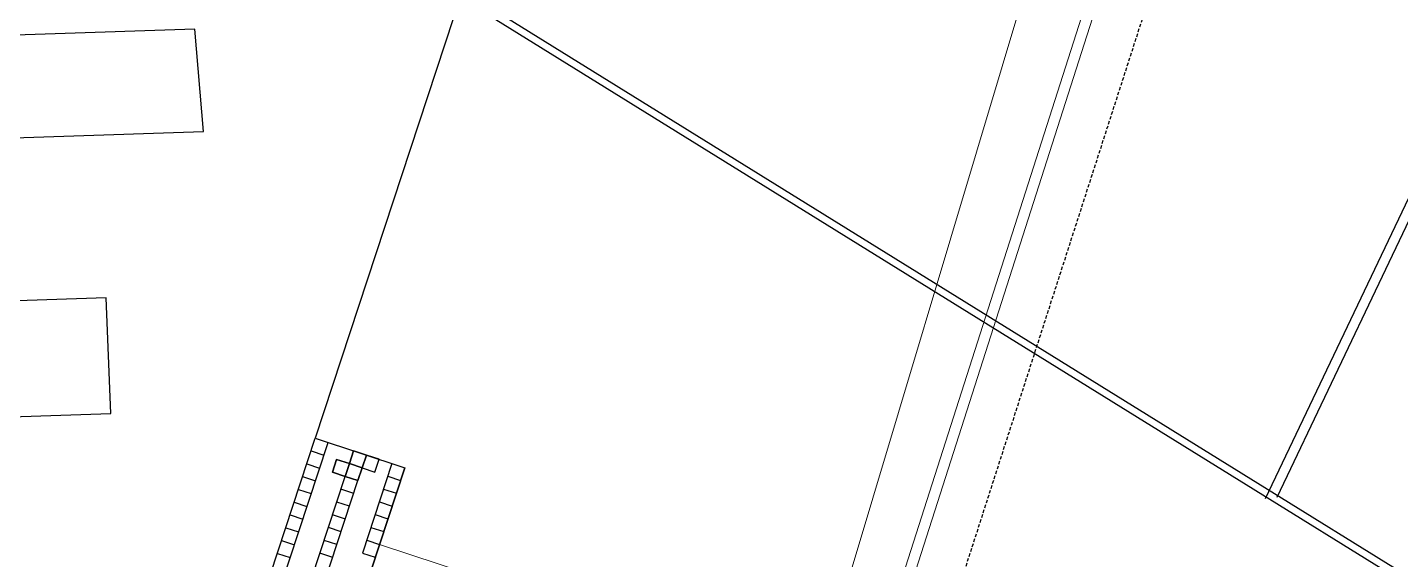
# Model space of a CAD drawing. Header units: metres. Extents: x 2 to 659295185, y -28 to 1124222152.
# Drawn here: x 654342.6 to 654544.5, y 1123661.2 to 1123739.4 of the extents above; entities that cross this region are included whole.
import ezdxf

# ---------------------------------------------------------------- set-up
doc = ezdxf.new("R2010")
doc.units = ezdxf.units.M
doc.header["$MEASUREMENT"] = 0
doc.linetypes.add('HIDDEN', pattern=[0.375, 0.25, -0.125])
doc.layers.get('0').update_dxf_attribs({"linetype": 'CONTINUOUS'})
for name, color, linetype in [('000PAREDES', 2, 'CONTINUOUS'), ('Canal de Riego', 5, 'CONTINUOUS'), ('CURVAS', 2, 'CONTINUOUS'), ('Estructura', 1, 'CONTINUOUS'), ('MANZANA', 30, 'CONTINUOUS'), ('PARCELA SL', 1, 'CONTINUOUS'), ('TUBO', 1, 'CONTINUOUS')]:
    doc.layers.add(name, color=color, linetype=linetype)
doc.layers.add('acera', color=32, linetype='CONTINUOUS', lineweight=20)

msp = doc.modelspace()

# ---------------------------------------------------------------- linework, layer by layer
msp.add_lwpolyline([(654388.7722, 1123646.4711), (654383.8224, 1123631.4271), (654370.6589, 1123635.7582), (654384.8897, 1123679.0097), (654398.0532, 1123674.6786), (654393.1033, 1123659.6346)])
at = {"flags": 128}
for points in [[(654370.6589, 1123635.7582), (654384.8897, 1123679.0097)], [(654372.5394, 1123635.1395), (654386.7702, 1123678.391)], [(654384.2709, 1123677.1292), (654386.1514, 1123676.5105)], [(654384.8897, 1123679.0097), (654398.0532, 1123674.6786)], [(654389.9124, 1123675.273), (654390.5312, 1123677.1535)], [(654383.6522, 1123675.2487), (654385.5327, 1123674.63)], [(654383.6522, 1123675.2487), (654385.5327, 1123674.63)], [(654391.1742, 1123672.7738), (654389.2937, 1123673.3925), (654389.9124, 1123675.273), (654389.2937, 1123673.3925), (654389.9124, 1123675.273), (654389.2937, 1123673.3925), (654389.9124, 1123675.273), (654389.2937, 1123673.3925)], [(654391.7929, 1123674.6543), (654389.9124, 1123675.273), (654389.2937, 1123673.3925)], [(654392.4117, 1123676.5348), (654391.7929, 1123674.6543)], [(654396.1727, 1123675.2973), (654391.8415, 1123662.1339)], [(654383.0335, 1123673.3682), (654384.914, 1123672.7495)], [(654384.3439, 1123658.3485), (654389.2937, 1123673.3925)], [(654384.3439, 1123658.3485), (654389.2937, 1123673.3925)], [(654384.3439, 1123658.3485), (654389.2937, 1123673.3925)], [(654391.1742, 1123672.7738), (654391.7929, 1123674.6543), (654391.1742, 1123672.7738), (654389.2937, 1123673.3925)], [(654391.1742, 1123672.7738), (654389.2937, 1123673.3925)], [(654389.2937, 1123673.3925), (654391.1742, 1123672.7738)], [(654391.1742, 1123672.7738), (654389.2937, 1123673.3925)], [(654389.2937, 1123673.3925), (654391.1742, 1123672.7738)], [(654389.2937, 1123673.3925), (654391.1742, 1123672.7738)], [(654389.2937, 1123673.3925), (654391.1742, 1123672.7738)], [(654391.1742, 1123672.7738), (654389.2937, 1123673.3925)], [(654391.1742, 1123672.7738), (654389.2937, 1123673.3925)], [(654391.1742, 1123672.7738), (654389.2937, 1123673.3925)], [(654389.2937, 1123673.3925), (654391.1742, 1123672.7738)], [(654391.7929, 1123674.6543), (654391.1742, 1123672.7738)], [(654391.7929, 1123674.6543), (654391.1742, 1123672.7738)], [(654391.7929, 1123674.6543), (654391.1742, 1123672.7738)], [(654398.0532, 1123674.6786), (654393.1033, 1123659.6346)], [(654393.1033, 1123659.6346), (654398.0532, 1123674.6786)], [(654395.5539, 1123673.4168), (654397.4344, 1123672.7981)], [(654395.5539, 1123673.4168), (654397.4344, 1123672.7981)], [(654382.4147, 1123671.4877), (654384.2952, 1123670.869)], [(654382.4147, 1123671.4877), (654384.2952, 1123670.869)], [(654386.2244, 1123657.7298), (654391.1742, 1123672.7738)], [(654390.5555, 1123670.8933), (654388.675, 1123671.512)], [(654394.9352, 1123671.5363), (654396.8157, 1123670.9176)], [(654381.796, 1123669.6072), (654383.6765, 1123668.9885)], [(654389.9367, 1123669.0128), (654388.0562, 1123669.6315)], [(654389.9367, 1123669.0128), (654388.0562, 1123669.6315)], [(654394.3165, 1123669.6558), (654396.197, 1123669.0371)], [(654394.3165, 1123669.6558), (654396.197, 1123669.0371)], [(654381.1773, 1123667.7267), (654383.0578, 1123667.108)], [(654381.1773, 1123667.7267), (654383.0578, 1123667.108)], [(654389.318, 1123667.1323), (654387.4375, 1123667.751)], [(654393.6977, 1123667.7753), (654395.5782, 1123667.1566)], [(654380.5586, 1123665.8462), (654382.4391, 1123665.2275)], [(654380.5586, 1123665.8462), (654382.4391, 1123665.2275)], [(654388.6993, 1123665.2518), (654386.8188, 1123665.8705)], [(654388.6993, 1123665.2518), (654386.8188, 1123665.8705)], [(654393.079, 1123665.8948), (654394.9595, 1123665.2761)], [(654393.079, 1123665.8948), (654394.9595, 1123665.2761)], [(654379.9398, 1123663.9657), (654381.8203, 1123663.347)], [(654388.0805, 1123663.3713), (654386.2, 1123663.99)], [(654388.0805, 1123663.3713), (654386.2, 1123663.99)], [(654392.4603, 1123664.0144), (654394.3408, 1123663.3956)], [(654379.3211, 1123662.0852), (654381.2016, 1123661.4665)], [(654379.3211, 1123662.0852), (654381.2016, 1123661.4665)], [(654387.4618, 1123661.4908), (654385.5813, 1123662.1095)], [(654391.8415, 1123662.1339), (654393.722, 1123661.5151)], [(654391.8415, 1123662.1339), (654393.722, 1123661.5151)]]:
    msp.add_lwpolyline(points, dxfattribs=at)
for points in [[(654391.7929, 1123674.6543), (654392.4117, 1123676.5348), (654390.5312, 1123677.1535), (654389.9124, 1123675.273)], [(654392.4117, 1123676.5348), (654390.5312, 1123677.1535), (654389.9124, 1123675.273), (654391.7929, 1123674.6543)], [(654389.9124, 1123675.273), (654390.5312, 1123677.1535), (654389.9124, 1123675.273)], [(654389.9124, 1123675.273), (654390.5312, 1123677.1535)], [(654389.9124, 1123675.273), (654391.7929, 1123674.6543), (654392.4117, 1123676.5348), (654390.5312, 1123677.1535), (654389.9124, 1123675.273), (654390.5312, 1123677.1535), (654389.9124, 1123675.273), (654390.5312, 1123677.1535)], [(654389.9124, 1123675.273), (654390.5312, 1123677.1535), (654389.9124, 1123675.273)], [(654390.5312, 1123677.1535), (654389.9124, 1123675.273), (654390.5312, 1123677.1535)], [(654390.5312, 1123677.1535), (654389.9124, 1123675.273), (654390.5312, 1123677.1535), (654389.9124, 1123675.273), (654390.5312, 1123677.1535)], [(654389.9124, 1123675.273), (654390.5312, 1123677.1535)], [(654389.9124, 1123675.273), (654390.5312, 1123677.1535)], [(654390.5312, 1123677.1535), (654389.9124, 1123675.273), (654390.5312, 1123677.1535)], [(654389.9124, 1123675.273), (654390.5312, 1123677.1535), (654389.9124, 1123675.273), (654390.5312, 1123677.1535), (654389.9124, 1123675.273), (654390.5312, 1123677.1535), (654389.9124, 1123675.273), (654390.5312, 1123677.1535), (654389.9124, 1123675.273), (654390.5312, 1123677.1535), (654389.9124, 1123675.273), (654390.5312, 1123677.1535), (654389.9124, 1123675.273), (654390.5312, 1123677.1535), (654389.9124, 1123675.273), (654390.5312, 1123677.1535)], [(654390.5312, 1123677.1535), (654392.4117, 1123676.5348)], [(654389.2937, 1123673.3925), (654387.4132, 1123674.0113), (654388.0319, 1123675.8918), (654389.9124, 1123675.273)], [(654388.0319, 1123675.8918), (654387.4132, 1123674.0113), (654388.0319, 1123675.8918)], [(654389.2937, 1123673.3925), (654389.9124, 1123675.273)], [(654389.9124, 1123675.273), (654389.2937, 1123673.3925), (654389.9124, 1123675.273), (654389.2937, 1123673.3925), (654389.9124, 1123675.273)], [(654389.9124, 1123675.273), (654389.2937, 1123673.3925), (654391.1742, 1123672.7738), (654391.7929, 1123674.6543)], [(654389.2937, 1123673.3925), (654389.9124, 1123675.273), (654389.2937, 1123673.3925), (654389.9124, 1123675.273), (654389.2937, 1123673.3925), (654389.9124, 1123675.273), (654389.2937, 1123673.3925), (654389.9124, 1123675.273), (654389.2937, 1123673.3925), (654389.9124, 1123675.273), (654389.2937, 1123673.3925), (654389.9124, 1123675.273), (654389.2937, 1123673.3925), (654389.9124, 1123675.273), (654389.2937, 1123673.3925), (654389.9124, 1123675.273), (654389.2937, 1123673.3925), (654389.9124, 1123675.273), (654389.2937, 1123673.3925)], [(654389.9124, 1123675.273), (654389.2937, 1123673.3925), (654389.9124, 1123675.273)], [(654389.9124, 1123675.273), (654389.2937, 1123673.3925), (654389.9124, 1123675.273)], [(654389.2937, 1123673.3925), (654389.9124, 1123675.273), (654389.2937, 1123673.3925), (654389.9124, 1123675.273), (654389.2937, 1123673.3925), (654389.9124, 1123675.273)], [(654389.2937, 1123673.3925), (654389.9124, 1123675.273)], [(654389.9124, 1123675.273), (654389.2937, 1123673.3925), (654389.9124, 1123675.273)], [(654389.9124, 1123675.273), (654389.2937, 1123673.3925), (654389.9124, 1123675.273)], [(654391.1742, 1123672.7738), (654391.7929, 1123674.6543), (654389.9124, 1123675.273), (654389.2937, 1123673.3925)], [(654389.2937, 1123673.3925), (654389.9124, 1123675.273), (654389.2937, 1123673.3925), (654389.9124, 1123675.273), (654389.2937, 1123673.3925), (654389.9124, 1123675.273), (654389.2937, 1123673.3925), (654389.9124, 1123675.273)], [(654389.2937, 1123673.3925), (654389.9124, 1123675.273)], [(654389.9124, 1123675.273), (654389.2937, 1123673.3925), (654389.9124, 1123675.273)], [(654389.9124, 1123675.273), (654389.2937, 1123673.3925), (654389.9124, 1123675.273)], [(654389.9124, 1123675.273), (654389.2937, 1123673.3925), (654389.9124, 1123675.273), (654389.2937, 1123673.3925), (654389.9124, 1123675.273)], [(654389.2937, 1123673.3925), (654389.9124, 1123675.273)], [(654389.9124, 1123675.273), (654391.7929, 1123674.6543)], [(654389.9124, 1123675.273), (654391.7929, 1123674.6543)], [(654391.7929, 1123674.6543), (654389.9124, 1123675.273)], [(654392.4117, 1123676.5348), (654391.7929, 1123674.6543)], [(654391.7929, 1123674.6543), (654392.4117, 1123676.5348)], [(654392.4117, 1123676.5348), (654391.7929, 1123674.6543), (654392.4117, 1123676.5348)], [(654391.7929, 1123674.6543), (654392.4117, 1123676.5348), (654391.7929, 1123674.6543), (654392.4117, 1123676.5348), (654391.7929, 1123674.6543), (654392.4117, 1123676.5348), (654391.7929, 1123674.6543), (654392.4117, 1123676.5348), (654391.7929, 1123674.6543), (654392.4117, 1123676.5348)], [(654392.4117, 1123676.5348), (654391.7929, 1123674.6543), (654392.4117, 1123676.5348), (654391.7929, 1123674.6543), (654392.4117, 1123676.5348), (654391.7929, 1123674.6543), (654392.4117, 1123676.5348), (654391.7929, 1123674.6543), (654392.4117, 1123676.5348), (654391.7929, 1123674.6543), (654392.4117, 1123676.5348), (654391.7929, 1123674.6543), (654392.4117, 1123676.5348)], [(654392.4117, 1123676.5348), (654391.7929, 1123674.6543), (654392.4117, 1123676.5348)], [(654391.7929, 1123674.6543), (654392.4117, 1123676.5348), (654391.7929, 1123674.6543)], [(654389.2937, 1123673.3925), (654387.4132, 1123674.0113)], [(654389.2937, 1123673.3925), (654391.1742, 1123672.7738)], [(654391.1742, 1123672.7738), (654391.7929, 1123674.6543), (654391.1742, 1123672.7738)], [(654391.1742, 1123672.7738), (654391.7929, 1123674.6543)], [(654391.7929, 1123674.6543), (654391.1742, 1123672.7738)], [(654391.1742, 1123672.7738), (654391.7929, 1123674.6543)]]:
    msp.add_lwpolyline(points, close=True, dxfattribs=at)
at = {"layer": '000PAREDES'}
msp.add_lwpolyline([(654356.4, 1123592.4213), (654307.436, 1123443.6054), (654111.6931, 1123508.0095), (654238.7295, 1123894.1102), (654434.4724, 1123829.7061), (654384.8897, 1123679.0097)], dxfattribs=at)
at = {"layer": 'acera', "flags": 128}
msp.add_lwpolyline([(654394.3408, 1123663.3956), (654420.6678, 1123654.7334)], dxfattribs=at)
at = {"layer": 'Canal de Riego'}
for points in [[(654388.0319, 1123675.8918), (654387.4132, 1123674.0113), (654389.2937, 1123673.3925), (654389.9124, 1123675.273)], [(654393.6734, 1123674.0356), (654394.2922, 1123675.9161), (654392.4117, 1123676.5348), (654391.7929, 1123674.6543), (654393.6734, 1123674.0356)]]:
    msp.add_lwpolyline(points, close=True, dxfattribs=at)
at = {"layer": 'CURVAS', "lineweight": 0}
for points in [[(654349, 1123277), (654205, 1123316), (654415, 1123988), (654543, 1123924), (654349, 1123277)], [(654523, 1123230), (654349, 1123277), (654543, 1123924), (654601, 1123889), (654601, 1123826), (654687, 1123450), (654509, 1123414), (654592, 1123230), (654523, 1123230)]]:
    msp.add_lwpolyline(points, dxfattribs=at)
at = {"layer": 'Estructura', "linetype": 'HIDDEN', "ltscale": 2, "flags": 128}
msp.add_lwpolyline([(654568.2173, 1123931.8703), (654462.8888, 1123605.4124)], dxfattribs=at)
at = {"layer": 'MANZANA'}
for points in [[(654620.5215, 1123871.2244), (654524.5995, 1123670.0976)], [(654622.2238, 1123871.4021), (654526.3018, 1123670.2753)], [(654304.1336, 1123807.0186), (654609.2324, 1123618.0888)], [(654305.8358, 1123807.1962), (654610.9347, 1123618.2664)]]:
    msp.add_lwpolyline(points, dxfattribs=at)
at = {"layer": 'PARCELA SL', "lineweight": 0}
for points in [[(654553.2977, 1123914.8224), (654590.2977, 1123893.8224), (654650.2977, 1123875.8224), (654699.2977, 1123833.8224), (654519.2977, 1123451.8224), (654600.2977, 1123415.8224), (654524.2977, 1123233.8224), (654349.2977, 1123277.8224), (654553.2977, 1123914.8224)], [(654555, 1123915), (654592, 1123894), (654652, 1123876), (654701, 1123834), (654521, 1123452), (654602, 1123416), (654526, 1123234), (654351, 1123278), (654555, 1123915)]]:
    msp.add_lwpolyline(points, dxfattribs=at)
at = {"layer": 'TUBO'}
for points in [[(654218.7501, 1123719.0851), (654368.4662, 1123724.1056), (654367.1558, 1123739.1253), (654217.4397, 1123734.1048)], [(654205.11, 1123677.6286), (654354.826, 1123682.6492), (654354.1624, 1123699.6348), (654204.4464, 1123694.6143)]]:
    msp.add_lwpolyline(points, close=True, dxfattribs=at)

doc.saveas('drawing.dxf')
